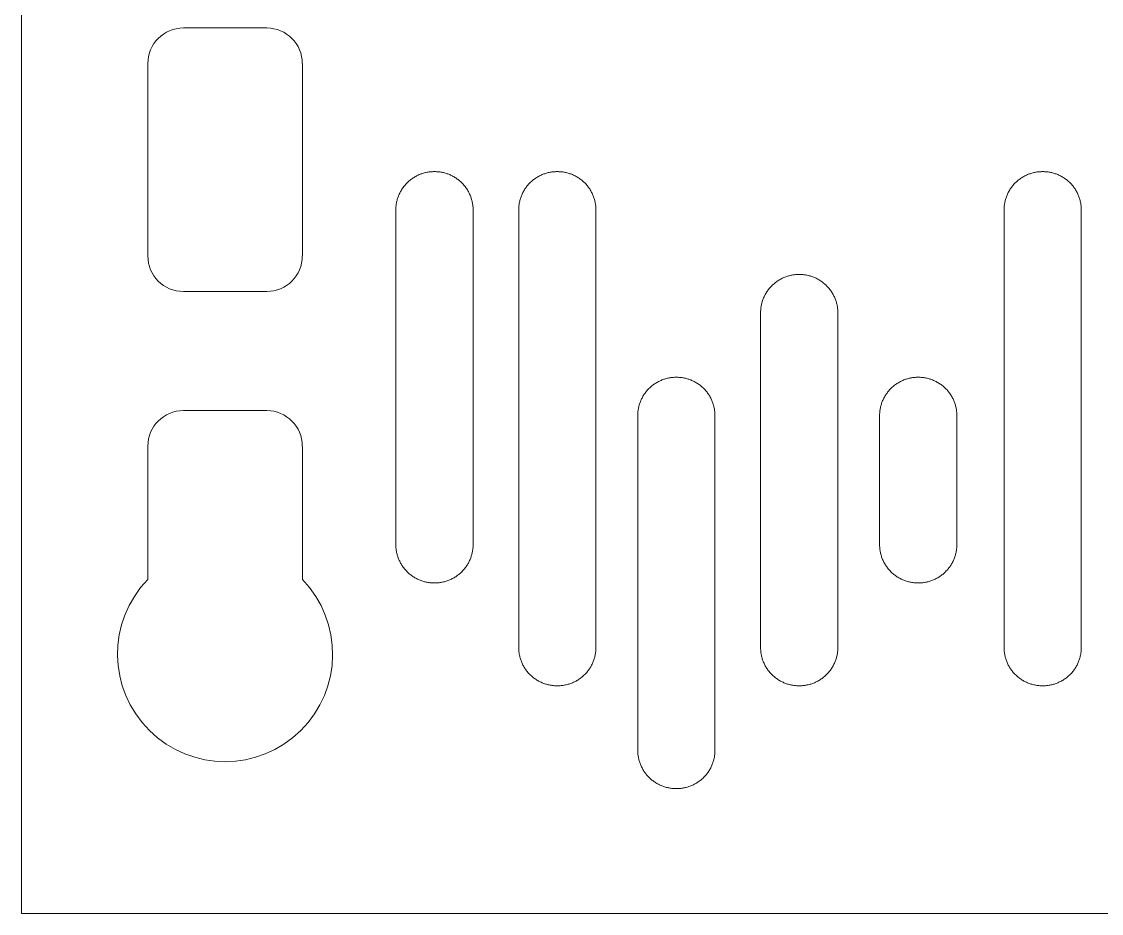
# Model space of a CAD drawing. Header units: metres. Extents: x -2538 to 7610, y -1082 to -498.
# Drawn here: x -194.4 to 86.8, y -1081.9 to -849.6 of the extents above; entities that cross this region are included whole.
import ezdxf

# ---------------------------------------------------------------- set-up
doc = ezdxf.new("R2010")
doc.units = ezdxf.units.M
doc.linetypes.add('AUSGEZOGEN', pattern=[0])
doc.layers.add('Standard', color=7, linetype='AUSGEZOGEN', lineweight=25)

# ---------------------------------------------------------------- blocks, each defined once
blk = doc.blocks.new('COMPLEXOBJECT_24')
at = {"layer": 'Standard', "color": 7, "linetype": 'AUSGEZOGEN', "lineweight": 13}
for p, q in [((-152.31, -851.29), (-130.58, -851.29)), ((-161.56, -910.67), (-161.56, -860.55)), ((-121.32, -860.55), (-121.32, -910.67)), ((-130.58, -919.93), (-152.31, -919.93))]:
    blk.add_line(p, q, dxfattribs=at)
for centre, start, end in [((-152.31, -860.55), 90, 180), ((-130.58, -860.55), 0, 90), ((-152.31, -910.67), 180, 270), ((-130.58, -910.67), 270, 0)]:
    blk.add_arc(centre, 9.25, start, end, dxfattribs=at)
blk = doc.blocks.new('COMPLEXOBJECT_25')
at = {"layer": 'Standard', "color": 7, "linetype": 'AUSGEZOGEN', "lineweight": 13}
for p, q in [((-152.31, -950.93), (-130.58, -950.93)), ((-161.56, -994.9), (-161.56, -960.19)), ((-121.32, -960.19), (-121.32, -994.9))]:
    blk.add_line(p, q, dxfattribs=at)
for centre, radius, start, end in [((-152.31, -960.19), 9.25, 90, 180), ((-130.58, -960.19), 9.25, 0, 90), ((-141.44, -1014.37), 28, 135.9367, 44.0633)]:
    blk.add_arc(centre, radius, start, end, dxfattribs=at)

msp = doc.modelspace()

# ---------------------------------------------------------------- linework, layer by layer
at = {"layer": 'Standard', "color": 7, "linetype": 'AUSGEZOGEN', "lineweight": 13}
for points in [[(-194.44, -1081.87), (367.56, -1081.87), (367.56, -519.87), (-194.44, -519.87), (-194.44, -1081.87)], [(-76.85, -985.82), (-76.85, -898.71), (-76.85, -898.48), (-76.86, -898.26), (-76.87, -898.04), (-76.89, -897.81), (-76.92, -897.58), (-76.94, -897.35), (-76.98, -897.12), (-77.02, -896.89), (-77.06, -896.65), (-77.12, -896.42), (-77.17, -896.19), (-77.24, -895.96), (-77.31, -895.72), (-77.38, -895.49), (-77.47, -895.26), (-77.55, -895.03), (-77.65, -894.8), (-77.75, -894.57), (-77.86, -894.34), (-77.97, -894.11), (-78.09, -893.89), (-78.21, -893.67), (-78.34, -893.45), (-78.48, -893.23), (-78.62, -893.02), (-78.77, -892.81), (-78.93, -892.61), (-79.09, -892.4), (-79.25, -892.21), (-79.42, -892.01), (-79.6, -891.82), (-79.78, -891.64), (-79.97, -891.46), (-80.16, -891.28), (-80.35, -891.11), (-80.55, -890.94), (-80.75, -890.78), (-80.96, -890.63), (-81.17, -890.48), (-81.38, -890.34), (-81.6, -890.2), (-81.81, -890.07), (-82.04, -889.94), (-82.26, -889.82), (-82.48, -889.71), (-82.71, -889.6), (-82.94, -889.5), (-83.17, -889.41), (-83.4, -889.32), (-83.63, -889.24), (-83.87, -889.16), (-84.1, -889.09), (-84.33, -889.03), (-84.57, -888.97), (-84.8, -888.92), (-85.03, -888.87), (-85.26, -888.83), (-85.49, -888.8), (-85.72, -888.77), (-85.95, -888.75), (-86.18, -888.73), (-86.41, -888.72), (-86.63, -888.71), (-86.85, -888.71), (-86.98, -888.71), (-87.2, -888.71), (-87.42, -888.72), (-87.65, -888.73), (-87.88, -888.75), (-88.1, -888.77), (-88.33, -888.8), (-88.56, -888.83), (-88.8, -888.87), (-89.03, -888.92), (-89.26, -888.97), (-89.49, -889.03), (-89.73, -889.09), (-89.96, -889.16), (-90.19, -889.24), (-90.43, -889.32), (-90.66, -889.41), (-90.89, -889.5), (-91.12, -889.6), (-91.34, -889.71), (-91.57, -889.82), (-91.79, -889.94), (-92.01, -890.07), (-92.23, -890.2), (-92.45, -890.34), (-92.66, -890.48), (-92.87, -890.63), (-93.08, -890.78), (-93.28, -890.94), (-93.48, -891.11), (-93.67, -891.28), (-93.86, -891.46), (-94.05, -891.64), (-94.23, -891.82), (-94.4, -892.01), (-94.57, -892.21), (-94.74, -892.4), (-94.9, -892.61), (-95.05, -892.81), (-95.2, -893.02), (-95.35, -893.23), (-95.48, -893.45), (-95.62, -893.67), (-95.74, -893.89), (-95.86, -894.11), (-95.97, -894.34), (-96.08, -894.57), (-96.18, -894.8), (-96.27, -895.03), (-96.36, -895.26), (-96.44, -895.49), (-96.52, -895.72), (-96.59, -895.96), (-96.65, -896.19), (-96.71, -896.42), (-96.76, -896.65), (-96.81, -896.89), (-96.85, -897.12), (-96.88, -897.35), (-96.91, -897.58), (-96.94, -897.81), (-96.95, -898.04), (-96.97, -898.26), (-96.97, -898.48), (-96.98, -898.71), (-96.98, -985.82), (-96.97, -986.04), (-96.97, -986.26), (-96.95, -986.49), (-96.94, -986.72), (-96.91, -986.94), (-96.88, -987.17), (-96.85, -987.41), (-96.81, -987.64), (-96.76, -987.87), (-96.71, -988.1), (-96.65, -988.34), (-96.59, -988.57), (-96.52, -988.8), (-96.44, -989.04), (-96.36, -989.27), (-96.27, -989.5), (-96.18, -989.73), (-96.08, -989.96), (-95.97, -990.19), (-95.86, -990.41), (-95.74, -990.63), (-95.62, -990.86), (-95.48, -991.07), (-95.35, -991.29), (-95.2, -991.5), (-95.05, -991.71), (-94.9, -991.92), (-94.74, -992.12), (-94.57, -992.32), (-94.4, -992.51), (-94.23, -992.7), (-94.05, -992.89), (-93.86, -993.07), (-93.67, -993.25), (-93.48, -993.42), (-93.28, -993.58), (-93.08, -993.74), (-92.87, -993.9), (-92.66, -994.04), (-92.45, -994.19), (-92.23, -994.33), (-92.01, -994.46), (-91.79, -994.58), (-91.57, -994.7), (-91.34, -994.81), (-91.12, -994.92), (-90.89, -995.02), (-90.66, -995.12), (-90.43, -995.2), (-90.19, -995.29), (-89.96, -995.36), (-89.73, -995.43), (-89.49, -995.5), (-89.26, -995.55), (-89.03, -995.61), (-88.8, -995.65), (-88.56, -995.69), (-88.33, -995.73), (-88.1, -995.75), (-87.88, -995.78), (-87.65, -995.8), (-87.42, -995.81), (-87.2, -995.82), (-86.98, -995.82), (-86.85, -995.82), (-86.63, -995.82), (-86.41, -995.81), (-86.18, -995.8), (-85.95, -995.78), (-85.72, -995.75), (-85.49, -995.73), (-85.26, -995.69), (-85.03, -995.65), (-84.8, -995.61), (-84.57, -995.55), (-84.33, -995.5), (-84.1, -995.43), (-83.87, -995.36), (-83.63, -995.29), (-83.4, -995.2), (-83.17, -995.12), (-82.94, -995.02), (-82.71, -994.92), (-82.48, -994.81), (-82.26, -994.7), (-82.04, -994.58), (-81.81, -994.46), (-81.6, -994.33), (-81.38, -994.19), (-81.17, -994.04), (-80.96, -993.9), (-80.75, -993.74), (-80.55, -993.58), (-80.35, -993.42), (-80.16, -993.25), (-79.97, -993.07), (-79.78, -992.89), (-79.6, -992.7), (-79.42, -992.51), (-79.25, -992.32), (-79.09, -992.12), (-78.93, -991.92), (-78.77, -991.71), (-78.62, -991.5), (-78.48, -991.29), (-78.34, -991.07), (-78.21, -990.86), (-78.09, -990.63), (-77.97, -990.41), (-77.86, -990.19), (-77.75, -989.96), (-77.65, -989.73), (-77.55, -989.5), (-77.47, -989.27), (-77.38, -989.04), (-77.31, -988.8), (-77.24, -988.57), (-77.17, -988.34), (-77.12, -988.1), (-77.06, -987.87), (-77.02, -987.64), (-76.98, -987.41), (-76.94, -987.17), (-76.92, -986.94), (-76.89, -986.72), (-76.87, -986.49), (-76.86, -986.26), (-76.85, -986.04), (-76.85, -985.82)], [(-44.85, -1012.6), (-44.85, -898.71), (-44.85, -898.48), (-44.86, -898.26), (-44.87, -898.04), (-44.89, -897.81), (-44.92, -897.58), (-44.94, -897.35), (-44.98, -897.12), (-45.02, -896.89), (-45.06, -896.65), (-45.12, -896.42), (-45.17, -896.19), (-45.24, -895.96), (-45.31, -895.72), (-45.38, -895.49), (-45.47, -895.26), (-45.55, -895.03), (-45.65, -894.8), (-45.75, -894.57), (-45.86, -894.34), (-45.97, -894.11), (-46.09, -893.89), (-46.21, -893.67), (-46.34, -893.45), (-46.48, -893.23), (-46.62, -893.02), (-46.77, -892.81), (-46.93, -892.61), (-47.09, -892.4), (-47.25, -892.21), (-47.42, -892.01), (-47.6, -891.82), (-47.78, -891.64), (-47.97, -891.46), (-48.16, -891.28), (-48.35, -891.11), (-48.55, -890.94), (-48.75, -890.78), (-48.96, -890.63), (-49.17, -890.48), (-49.38, -890.34), (-49.6, -890.2), (-49.81, -890.07), (-50.04, -889.94), (-50.26, -889.82), (-50.48, -889.71), (-50.71, -889.6), (-50.94, -889.5), (-51.17, -889.41), (-51.4, -889.32), (-51.63, -889.24), (-51.87, -889.16), (-52.1, -889.09), (-52.33, -889.03), (-52.57, -888.97), (-52.8, -888.92), (-53.03, -888.87), (-53.26, -888.83), (-53.49, -888.8), (-53.72, -888.77), (-53.95, -888.75), (-54.18, -888.73), (-54.41, -888.72), (-54.63, -888.71), (-54.85, -888.71), (-54.98, -888.71), (-55.2, -888.71), (-55.42, -888.72), (-55.65, -888.73), (-55.88, -888.75), (-56.1, -888.77), (-56.33, -888.8), (-56.56, -888.83), (-56.8, -888.87), (-57.03, -888.92), (-57.26, -888.97), (-57.49, -889.03), (-57.73, -889.09), (-57.96, -889.16), (-58.19, -889.24), (-58.43, -889.32), (-58.66, -889.41), (-58.89, -889.5), (-59.12, -889.6), (-59.34, -889.71), (-59.57, -889.82), (-59.79, -889.94), (-60.01, -890.07), (-60.23, -890.2), (-60.45, -890.34), (-60.66, -890.48), (-60.87, -890.63), (-61.08, -890.78), (-61.28, -890.94), (-61.48, -891.11), (-61.67, -891.28), (-61.86, -891.46), (-62.05, -891.64), (-62.23, -891.82), (-62.4, -892.01), (-62.57, -892.21), (-62.74, -892.4), (-62.9, -892.61), (-63.05, -892.81), (-63.2, -893.02), (-63.35, -893.23), (-63.48, -893.45), (-63.62, -893.67), (-63.74, -893.89), (-63.86, -894.11), (-63.97, -894.34), (-64.08, -894.57), (-64.18, -894.8), (-64.27, -895.03), (-64.36, -895.26), (-64.44, -895.49), (-64.52, -895.72), (-64.59, -895.96), (-64.65, -896.19), (-64.71, -896.42), (-64.76, -896.65), (-64.81, -896.89), (-64.85, -897.12), (-64.88, -897.35), (-64.91, -897.58), (-64.94, -897.81), (-64.95, -898.04), (-64.97, -898.26), (-64.97, -898.48), (-64.98, -898.71), (-64.98, -1012.6), (-64.97, -1012.82), (-64.97, -1013.04), (-64.95, -1013.27), (-64.94, -1013.49), (-64.91, -1013.72), (-64.88, -1013.95), (-64.85, -1014.18), (-64.81, -1014.42), (-64.76, -1014.65), (-64.71, -1014.88), (-64.65, -1015.11), (-64.59, -1015.35), (-64.52, -1015.58), (-64.44, -1015.81), (-64.36, -1016.05), (-64.27, -1016.28), (-64.18, -1016.51), (-64.08, -1016.74), (-63.97, -1016.96), (-63.86, -1017.19), (-63.74, -1017.41), (-63.62, -1017.63), (-63.48, -1017.85), (-63.35, -1018.07), (-63.2, -1018.28), (-63.05, -1018.49), (-62.9, -1018.7), (-62.74, -1018.9), (-62.57, -1019.1), (-62.4, -1019.29), (-62.23, -1019.48), (-62.05, -1019.67), (-61.86, -1019.85), (-61.67, -1020.02), (-61.48, -1020.19), (-61.28, -1020.36), (-61.08, -1020.52), (-60.87, -1020.67), (-60.66, -1020.82), (-60.45, -1020.97), (-60.23, -1021.1), (-60.01, -1021.23), (-59.79, -1021.36), (-59.57, -1021.48), (-59.34, -1021.59), (-59.12, -1021.7), (-58.89, -1021.8), (-58.66, -1021.89), (-58.43, -1021.98), (-58.19, -1022.06), (-57.96, -1022.14), (-57.73, -1022.21), (-57.49, -1022.27), (-57.26, -1022.33), (-57.03, -1022.38), (-56.8, -1022.43), (-56.56, -1022.47), (-56.33, -1022.5), (-56.1, -1022.53), (-55.88, -1022.56), (-55.65, -1022.57), (-55.42, -1022.59), (-55.2, -1022.59), (-54.98, -1022.6), (-54.85, -1022.6), (-54.63, -1022.59), (-54.41, -1022.59), (-54.18, -1022.57), (-53.95, -1022.56), (-53.72, -1022.53), (-53.49, -1022.5), (-53.26, -1022.47), (-53.03, -1022.43), (-52.8, -1022.38), (-52.57, -1022.33), (-52.33, -1022.27), (-52.1, -1022.21), (-51.87, -1022.14), (-51.63, -1022.06), (-51.4, -1021.98), (-51.17, -1021.89), (-50.94, -1021.8), (-50.71, -1021.7), (-50.48, -1021.59), (-50.26, -1021.48), (-50.04, -1021.36), (-49.81, -1021.23), (-49.6, -1021.1), (-49.38, -1020.97), (-49.17, -1020.82), (-48.96, -1020.67), (-48.75, -1020.52), (-48.55, -1020.36), (-48.35, -1020.19), (-48.16, -1020.02), (-47.97, -1019.85), (-47.78, -1019.67), (-47.6, -1019.48), (-47.42, -1019.29), (-47.25, -1019.1), (-47.09, -1018.9), (-46.93, -1018.7), (-46.77, -1018.49), (-46.62, -1018.28), (-46.48, -1018.07), (-46.34, -1017.85), (-46.21, -1017.63), (-46.09, -1017.41), (-45.97, -1017.19), (-45.86, -1016.96), (-45.75, -1016.74), (-45.65, -1016.51), (-45.55, -1016.28), (-45.47, -1016.05), (-45.38, -1015.81), (-45.31, -1015.58), (-45.24, -1015.35), (-45.17, -1015.11), (-45.12, -1014.88), (-45.06, -1014.65), (-45.02, -1014.42), (-44.98, -1014.18), (-44.94, -1013.95), (-44.92, -1013.72), (-44.89, -1013.49), (-44.87, -1013.27), (-44.86, -1013.04), (-44.85, -1012.82), (-44.85, -1012.6)], [(81.56, -1012.6), (81.56, -898.71), (81.55, -898.48), (81.55, -898.26), (81.53, -898.04), (81.52, -897.81), (81.49, -897.58), (81.46, -897.35), (81.43, -897.12), (81.39, -896.89), (81.34, -896.65), (81.29, -896.42), (81.24, -896.19), (81.17, -895.96), (81.1, -895.72), (81.03, -895.49), (80.94, -895.26), (80.86, -895.03), (80.76, -894.8), (80.66, -894.57), (80.55, -894.34), (80.44, -894.11), (80.32, -893.89), (80.2, -893.67), (80.06, -893.45), (79.93, -893.23), (79.78, -893.02), (79.64, -892.81), (79.48, -892.61), (79.32, -892.4), (79.16, -892.21), (78.98, -892.01), (78.81, -891.82), (78.63, -891.64), (78.44, -891.46), (78.25, -891.28), (78.06, -891.11), (77.86, -890.94), (77.66, -890.78), (77.45, -890.63), (77.24, -890.48), (77.03, -890.34), (76.81, -890.2), (76.59, -890.07), (76.37, -889.94), (76.15, -889.82), (75.92, -889.71), (75.7, -889.6), (75.47, -889.5), (75.24, -889.41), (75.01, -889.32), (74.77, -889.24), (74.54, -889.16), (74.31, -889.09), (74.08, -889.03), (73.84, -888.97), (73.61, -888.92), (73.38, -888.87), (73.15, -888.83), (72.91, -888.8), (72.68, -888.77), (72.46, -888.75), (72.23, -888.73), (72, -888.72), (71.78, -888.71), (71.56, -888.71), (71.43, -888.71), (71.21, -888.71), (70.99, -888.72), (70.76, -888.73), (70.53, -888.75), (70.31, -888.77), (70.08, -888.8), (69.84, -888.83), (69.61, -888.87), (69.38, -888.92), (69.15, -888.97), (68.91, -889.03), (68.68, -889.09), (68.45, -889.16), (68.21, -889.24), (67.98, -889.32), (67.75, -889.41), (67.52, -889.5), (67.29, -889.6), (67.06, -889.71), (66.84, -889.82), (66.62, -889.94), (66.39, -890.07), (66.18, -890.2), (65.96, -890.34), (65.75, -890.48), (65.54, -890.63), (65.33, -890.78), (65.13, -890.94), (64.93, -891.11), (64.74, -891.28), (64.55, -891.46), (64.36, -891.64), (64.18, -891.82), (64, -892.01), (63.83, -892.21), (63.67, -892.4), (63.51, -892.61), (63.35, -892.81), (63.21, -893.02), (63.06, -893.23), (62.93, -893.45), (62.79, -893.67), (62.67, -893.89), (62.55, -894.11), (62.44, -894.34), (62.33, -894.57), (62.23, -894.8), (62.13, -895.03), (62.05, -895.26), (61.96, -895.49), (61.89, -895.72), (61.82, -895.96), (61.75, -896.19), (61.7, -896.42), (61.65, -896.65), (61.6, -896.89), (61.56, -897.12), (61.52, -897.35), (61.5, -897.58), (61.47, -897.81), (61.45, -898.04), (61.44, -898.26), (61.43, -898.48), (61.43, -898.71), (61.43, -1012.6), (61.43, -1012.82), (61.44, -1013.04), (61.45, -1013.27), (61.47, -1013.49), (61.5, -1013.72), (61.52, -1013.95), (61.56, -1014.18), (61.6, -1014.42), (61.65, -1014.65), (61.7, -1014.88), (61.75, -1015.11), (61.82, -1015.35), (61.89, -1015.58), (61.96, -1015.81), (62.05, -1016.05), (62.13, -1016.28), (62.23, -1016.51), (62.33, -1016.74), (62.44, -1016.96), (62.55, -1017.19), (62.67, -1017.41), (62.79, -1017.63), (62.93, -1017.85), (63.06, -1018.07), (63.21, -1018.28), (63.35, -1018.49), (63.51, -1018.7), (63.67, -1018.9), (63.83, -1019.1), (64, -1019.29), (64.18, -1019.48), (64.36, -1019.67), (64.55, -1019.85), (64.74, -1020.02), (64.93, -1020.19), (65.13, -1020.36), (65.33, -1020.52), (65.54, -1020.67), (65.75, -1020.82), (65.96, -1020.97), (66.18, -1021.1), (66.39, -1021.23), (66.62, -1021.36), (66.84, -1021.48), (67.06, -1021.59), (67.29, -1021.7), (67.52, -1021.8), (67.75, -1021.89), (67.98, -1021.98), (68.21, -1022.06), (68.45, -1022.14), (68.68, -1022.21), (68.91, -1022.27), (69.15, -1022.33), (69.38, -1022.38), (69.61, -1022.43), (69.84, -1022.47), (70.08, -1022.5), (70.31, -1022.53), (70.53, -1022.56), (70.76, -1022.57), (70.99, -1022.59), (71.21, -1022.59), (71.43, -1022.6), (71.56, -1022.6), (71.78, -1022.59), (72, -1022.59), (72.23, -1022.57), (72.46, -1022.56), (72.68, -1022.53), (72.91, -1022.5), (73.15, -1022.47), (73.38, -1022.43), (73.61, -1022.38), (73.84, -1022.33), (74.08, -1022.27), (74.31, -1022.21), (74.54, -1022.14), (74.77, -1022.06), (75.01, -1021.98), (75.24, -1021.89), (75.47, -1021.8), (75.7, -1021.7), (75.92, -1021.59), (76.15, -1021.48), (76.37, -1021.36), (76.59, -1021.23), (76.81, -1021.1), (77.03, -1020.97), (77.24, -1020.82), (77.45, -1020.67), (77.66, -1020.52), (77.86, -1020.36), (78.06, -1020.19), (78.25, -1020.02), (78.44, -1019.85), (78.63, -1019.67), (78.81, -1019.48), (78.98, -1019.29), (79.16, -1019.1), (79.32, -1018.9), (79.48, -1018.7), (79.64, -1018.49), (79.78, -1018.28), (79.93, -1018.07), (80.06, -1017.85), (80.2, -1017.63), (80.32, -1017.41), (80.44, -1017.19), (80.55, -1016.96), (80.66, -1016.74), (80.76, -1016.51), (80.86, -1016.28), (80.94, -1016.05), (81.03, -1015.81), (81.1, -1015.58), (81.17, -1015.35), (81.24, -1015.11), (81.29, -1014.88), (81.34, -1014.65), (81.39, -1014.42), (81.43, -1014.18), (81.46, -1013.95), (81.49, -1013.72), (81.52, -1013.49), (81.53, -1013.27), (81.55, -1013.04), (81.55, -1012.82), (81.56, -1012.6)], [(18.15, -1012.6), (18.15, -925.48), (18.15, -925.26), (18.14, -925.04), (18.13, -924.81), (18.11, -924.59), (18.08, -924.36), (18.06, -924.13), (18.02, -923.9), (17.98, -923.66), (17.94, -923.43), (17.88, -923.2), (17.83, -922.97), (17.76, -922.73), (17.69, -922.5), (17.62, -922.27), (17.53, -922.03), (17.45, -921.8), (17.35, -921.57), (17.25, -921.34), (17.14, -921.12), (17.03, -920.89), (16.91, -920.67), (16.79, -920.45), (16.66, -920.23), (16.52, -920.01), (16.38, -919.8), (16.23, -919.59), (16.07, -919.38), (15.91, -919.18), (15.75, -918.98), (15.58, -918.79), (15.4, -918.6), (15.22, -918.41), (15.03, -918.23), (14.84, -918.06), (14.65, -917.89), (14.45, -917.72), (14.25, -917.56), (14.04, -917.41), (13.83, -917.26), (13.62, -917.11), (13.4, -916.98), (13.19, -916.85), (12.96, -916.72), (12.74, -916.6), (12.52, -916.49), (12.29, -916.38), (12.06, -916.28), (11.83, -916.19), (11.6, -916.1), (11.37, -916.02), (11.13, -915.94), (10.9, -915.87), (10.67, -915.81), (10.43, -915.75), (10.2, -915.7), (9.97, -915.65), (9.74, -915.61), (9.51, -915.58), (9.28, -915.55), (9.05, -915.52), (8.82, -915.51), (8.59, -915.49), (8.37, -915.49), (8.15, -915.48), (8.02, -915.48), (7.8, -915.49), (7.58, -915.49), (7.35, -915.51), (7.12, -915.52), (6.9, -915.55), (6.67, -915.58), (6.44, -915.61), (6.2, -915.65), (5.97, -915.7), (5.74, -915.75), (5.51, -915.81), (5.27, -915.87), (5.04, -915.94), (4.81, -916.02), (4.57, -916.1), (4.34, -916.19), (4.11, -916.28), (3.88, -916.38), (3.66, -916.49), (3.43, -916.6), (3.21, -916.72), (2.99, -916.85), (2.77, -916.98), (2.55, -917.11), (2.34, -917.26), (2.13, -917.41), (1.92, -917.56), (1.72, -917.72), (1.52, -917.89), (1.33, -918.06), (1.14, -918.23), (0.95, -918.41), (0.77, -918.6), (0.6, -918.79), (0.43, -918.98), (0.26, -919.18), (0.1, -919.38), (-0.05, -919.59), (-0.2, -919.8), (-0.35, -920.01), (-0.48, -920.23), (-0.62, -920.45), (-0.74, -920.67), (-0.86, -920.89), (-0.97, -921.12), (-1.08, -921.34), (-1.18, -921.57), (-1.27, -921.8), (-1.36, -922.03), (-1.44, -922.27), (-1.52, -922.5), (-1.59, -922.73), (-1.65, -922.97), (-1.71, -923.2), (-1.76, -923.43), (-1.81, -923.66), (-1.85, -923.9), (-1.88, -924.13), (-1.91, -924.36), (-1.94, -924.59), (-1.95, -924.81), (-1.97, -925.04), (-1.97, -925.26), (-1.98, -925.48), (-1.98, -1012.6), (-1.97, -1012.82), (-1.97, -1013.04), (-1.95, -1013.27), (-1.94, -1013.49), (-1.91, -1013.72), (-1.88, -1013.95), (-1.85, -1014.18), (-1.81, -1014.42), (-1.76, -1014.65), (-1.71, -1014.88), (-1.65, -1015.11), (-1.59, -1015.35), (-1.52, -1015.58), (-1.44, -1015.81), (-1.36, -1016.05), (-1.27, -1016.28), (-1.18, -1016.51), (-1.08, -1016.74), (-0.97, -1016.96), (-0.86, -1017.19), (-0.74, -1017.41), (-0.62, -1017.63), (-0.48, -1017.85), (-0.35, -1018.07), (-0.2, -1018.28), (-0.05, -1018.49), (0.1, -1018.7), (0.26, -1018.9), (0.43, -1019.1), (0.6, -1019.29), (0.77, -1019.48), (0.95, -1019.67), (1.14, -1019.85), (1.33, -1020.02), (1.52, -1020.19), (1.72, -1020.36), (1.92, -1020.52), (2.13, -1020.67), (2.34, -1020.82), (2.55, -1020.97), (2.77, -1021.1), (2.99, -1021.23), (3.21, -1021.36), (3.43, -1021.48), (3.66, -1021.59), (3.88, -1021.7), (4.11, -1021.8), (4.34, -1021.89), (4.57, -1021.98), (4.81, -1022.06), (5.04, -1022.14), (5.27, -1022.21), (5.51, -1022.27), (5.74, -1022.33), (5.97, -1022.38), (6.2, -1022.43), (6.44, -1022.47), (6.67, -1022.5), (6.9, -1022.53), (7.12, -1022.56), (7.35, -1022.57), (7.58, -1022.59), (7.8, -1022.59), (8.02, -1022.6), (8.15, -1022.6), (8.37, -1022.59), (8.59, -1022.59), (8.82, -1022.57), (9.05, -1022.56), (9.28, -1022.53), (9.51, -1022.5), (9.74, -1022.47), (9.97, -1022.43), (10.2, -1022.38), (10.43, -1022.33), (10.67, -1022.27), (10.9, -1022.21), (11.13, -1022.14), (11.37, -1022.06), (11.6, -1021.98), (11.83, -1021.89), (12.06, -1021.8), (12.29, -1021.7), (12.52, -1021.59), (12.74, -1021.48), (12.96, -1021.36), (13.19, -1021.23), (13.4, -1021.1), (13.62, -1020.97), (13.83, -1020.82), (14.04, -1020.67), (14.25, -1020.52), (14.45, -1020.36), (14.65, -1020.19), (14.84, -1020.02), (15.03, -1019.85), (15.22, -1019.67), (15.4, -1019.48), (15.58, -1019.29), (15.75, -1019.1), (15.91, -1018.9), (16.07, -1018.7), (16.23, -1018.49), (16.38, -1018.28), (16.52, -1018.07), (16.66, -1017.85), (16.79, -1017.63), (16.91, -1017.41), (17.03, -1017.19), (17.14, -1016.96), (17.25, -1016.74), (17.35, -1016.51), (17.45, -1016.28), (17.53, -1016.05), (17.62, -1015.81), (17.69, -1015.58), (17.76, -1015.35), (17.83, -1015.11), (17.88, -1014.88), (17.94, -1014.65), (17.98, -1014.42), (18.02, -1014.18), (18.06, -1013.95), (18.08, -1013.72), (18.11, -1013.49), (18.13, -1013.27), (18.14, -1013.04), (18.15, -1012.82), (18.15, -1012.6)], [(-13.85, -1039.37), (-13.85, -952.26), (-13.85, -952.04), (-13.86, -951.82), (-13.87, -951.59), (-13.89, -951.36), (-13.92, -951.14), (-13.94, -950.91), (-13.98, -950.67), (-14.02, -950.44), (-14.06, -950.21), (-14.12, -949.98), (-14.17, -949.74), (-14.24, -949.51), (-14.31, -949.28), (-14.38, -949.04), (-14.47, -948.81), (-14.55, -948.58), (-14.65, -948.35), (-14.75, -948.12), (-14.86, -947.89), (-14.97, -947.67), (-15.09, -947.45), (-15.21, -947.22), (-15.34, -947.01), (-15.48, -946.79), (-15.62, -946.58), (-15.77, -946.37), (-15.93, -946.16), (-16.09, -945.96), (-16.25, -945.76), (-16.42, -945.57), (-16.6, -945.38), (-16.78, -945.19), (-16.97, -945.01), (-17.16, -944.83), (-17.35, -944.66), (-17.55, -944.5), (-17.75, -944.34), (-17.96, -944.18), (-18.17, -944.04), (-18.38, -943.89), (-18.6, -943.76), (-18.81, -943.62), (-19.04, -943.5), (-19.26, -943.38), (-19.48, -943.27), (-19.71, -943.16), (-19.94, -943.06), (-20.17, -942.96), (-20.4, -942.88), (-20.63, -942.79), (-20.87, -942.72), (-21.1, -942.65), (-21.33, -942.58), (-21.57, -942.53), (-21.8, -942.48), (-22.03, -942.43), (-22.26, -942.39), (-22.49, -942.35), (-22.72, -942.33), (-22.95, -942.3), (-23.18, -942.28), (-23.41, -942.27), (-23.63, -942.26), (-23.85, -942.26), (-23.98, -942.26), (-24.2, -942.26), (-24.42, -942.27), (-24.65, -942.28), (-24.88, -942.3), (-25.1, -942.33), (-25.33, -942.35), (-25.56, -942.39), (-25.8, -942.43), (-26.03, -942.48), (-26.26, -942.53), (-26.49, -942.58), (-26.73, -942.65), (-26.96, -942.72), (-27.19, -942.79), (-27.43, -942.88), (-27.66, -942.96), (-27.89, -943.06), (-28.12, -943.16), (-28.34, -943.27), (-28.57, -943.38), (-28.79, -943.5), (-29.01, -943.62), (-29.23, -943.76), (-29.45, -943.89), (-29.66, -944.04), (-29.87, -944.18), (-30.08, -944.34), (-30.28, -944.5), (-30.48, -944.66), (-30.67, -944.83), (-30.86, -945.01), (-31.05, -945.19), (-31.23, -945.38), (-31.4, -945.57), (-31.57, -945.76), (-31.74, -945.96), (-31.9, -946.16), (-32.05, -946.37), (-32.2, -946.58), (-32.35, -946.79), (-32.48, -947.01), (-32.62, -947.22), (-32.74, -947.45), (-32.86, -947.67), (-32.97, -947.89), (-33.08, -948.12), (-33.18, -948.35), (-33.27, -948.58), (-33.36, -948.81), (-33.44, -949.04), (-33.52, -949.28), (-33.59, -949.51), (-33.65, -949.74), (-33.71, -949.98), (-33.76, -950.21), (-33.81, -950.44), (-33.85, -950.67), (-33.88, -950.91), (-33.91, -951.14), (-33.94, -951.36), (-33.95, -951.59), (-33.97, -951.82), (-33.97, -952.04), (-33.98, -952.26), (-33.98, -1039.37), (-33.97, -1039.6), (-33.97, -1039.82), (-33.95, -1040.04), (-33.94, -1040.27), (-33.91, -1040.5), (-33.88, -1040.73), (-33.85, -1040.96), (-33.81, -1041.19), (-33.76, -1041.43), (-33.71, -1041.66), (-33.65, -1041.89), (-33.59, -1042.13), (-33.52, -1042.36), (-33.44, -1042.59), (-33.36, -1042.82), (-33.27, -1043.05), (-33.18, -1043.28), (-33.08, -1043.51), (-32.97, -1043.74), (-32.86, -1043.97), (-32.74, -1044.19), (-32.62, -1044.41), (-32.48, -1044.63), (-32.35, -1044.85), (-32.2, -1045.06), (-32.05, -1045.27), (-31.9, -1045.47), (-31.74, -1045.68), (-31.57, -1045.87), (-31.4, -1046.07), (-31.23, -1046.26), (-31.05, -1046.44), (-30.86, -1046.63), (-30.67, -1046.8), (-30.48, -1046.97), (-30.28, -1047.14), (-30.08, -1047.3), (-29.87, -1047.45), (-29.66, -1047.6), (-29.45, -1047.74), (-29.23, -1047.88), (-29.01, -1048.01), (-28.79, -1048.14), (-28.57, -1048.26), (-28.34, -1048.37), (-28.12, -1048.48), (-27.89, -1048.58), (-27.66, -1048.67), (-27.43, -1048.76), (-27.19, -1048.84), (-26.96, -1048.92), (-26.73, -1048.99), (-26.49, -1049.05), (-26.26, -1049.11), (-26.03, -1049.16), (-25.8, -1049.21), (-25.56, -1049.25), (-25.33, -1049.28), (-25.1, -1049.31), (-24.88, -1049.33), (-24.65, -1049.35), (-24.42, -1049.36), (-24.2, -1049.37), (-23.98, -1049.37), (-23.85, -1049.37), (-23.63, -1049.37), (-23.41, -1049.36), (-23.18, -1049.35), (-22.95, -1049.33), (-22.72, -1049.31), (-22.49, -1049.28), (-22.26, -1049.25), (-22.03, -1049.21), (-21.8, -1049.16), (-21.57, -1049.11), (-21.33, -1049.05), (-21.1, -1048.99), (-20.87, -1048.92), (-20.63, -1048.84), (-20.4, -1048.76), (-20.17, -1048.67), (-19.94, -1048.58), (-19.71, -1048.48), (-19.48, -1048.37), (-19.26, -1048.26), (-19.04, -1048.14), (-18.81, -1048.01), (-18.6, -1047.88), (-18.38, -1047.74), (-18.17, -1047.6), (-17.96, -1047.45), (-17.75, -1047.3), (-17.55, -1047.14), (-17.35, -1046.97), (-17.16, -1046.8), (-16.97, -1046.63), (-16.78, -1046.44), (-16.6, -1046.26), (-16.42, -1046.07), (-16.25, -1045.87), (-16.09, -1045.68), (-15.93, -1045.47), (-15.77, -1045.27), (-15.62, -1045.06), (-15.48, -1044.85), (-15.34, -1044.63), (-15.21, -1044.41), (-15.09, -1044.19), (-14.97, -1043.97), (-14.86, -1043.74), (-14.75, -1043.51), (-14.65, -1043.28), (-14.55, -1043.05), (-14.47, -1042.82), (-14.38, -1042.59), (-14.31, -1042.36), (-14.24, -1042.13), (-14.17, -1041.89), (-14.12, -1041.66), (-14.06, -1041.43), (-14.02, -1041.19), (-13.98, -1040.96), (-13.94, -1040.73), (-13.92, -1040.5), (-13.89, -1040.27), (-13.87, -1040.04), (-13.86, -1039.82), (-13.85, -1039.6), (-13.85, -1039.37)], [(49.15, -985.82), (49.15, -952.26), (49.15, -952.04), (49.14, -951.82), (49.13, -951.59), (49.11, -951.36), (49.08, -951.14), (49.06, -950.91), (49.02, -950.67), (48.98, -950.44), (48.94, -950.21), (48.88, -949.98), (48.83, -949.74), (48.76, -949.51), (48.69, -949.28), (48.62, -949.04), (48.53, -948.81), (48.45, -948.58), (48.35, -948.35), (48.25, -948.12), (48.14, -947.89), (48.03, -947.67), (47.91, -947.45), (47.79, -947.22), (47.66, -947.01), (47.52, -946.79), (47.38, -946.58), (47.23, -946.37), (47.07, -946.16), (46.91, -945.96), (46.75, -945.76), (46.58, -945.57), (46.4, -945.38), (46.22, -945.19), (46.03, -945.01), (45.84, -944.83), (45.65, -944.66), (45.45, -944.5), (45.25, -944.34), (45.04, -944.18), (44.83, -944.04), (44.62, -943.89), (44.4, -943.76), (44.19, -943.62), (43.96, -943.5), (43.74, -943.38), (43.52, -943.27), (43.29, -943.16), (43.06, -943.06), (42.83, -942.96), (42.6, -942.88), (42.37, -942.79), (42.13, -942.72), (41.9, -942.65), (41.67, -942.58), (41.43, -942.53), (41.2, -942.48), (40.97, -942.43), (40.74, -942.39), (40.51, -942.35), (40.28, -942.33), (40.05, -942.3), (39.82, -942.28), (39.59, -942.27), (39.37, -942.26), (39.15, -942.26), (39.02, -942.26), (38.8, -942.26), (38.58, -942.27), (38.35, -942.28), (38.12, -942.3), (37.9, -942.33), (37.67, -942.35), (37.44, -942.39), (37.2, -942.43), (36.97, -942.48), (36.74, -942.53), (36.51, -942.58), (36.27, -942.65), (36.04, -942.72), (35.81, -942.79), (35.57, -942.88), (35.34, -942.96), (35.11, -943.06), (34.88, -943.16), (34.66, -943.27), (34.43, -943.38), (34.21, -943.5), (33.99, -943.62), (33.77, -943.76), (33.55, -943.89), (33.34, -944.04), (33.13, -944.18), (32.92, -944.34), (32.72, -944.5), (32.52, -944.66), (32.33, -944.83), (32.14, -945.01), (31.95, -945.19), (31.77, -945.38), (31.6, -945.57), (31.43, -945.76), (31.26, -945.96), (31.1, -946.16), (30.95, -946.37), (30.8, -946.58), (30.65, -946.79), (30.52, -947.01), (30.38, -947.22), (30.26, -947.45), (30.14, -947.67), (30.03, -947.89), (29.92, -948.12), (29.82, -948.35), (29.73, -948.58), (29.64, -948.81), (29.56, -949.04), (29.48, -949.28), (29.41, -949.51), (29.35, -949.74), (29.29, -949.98), (29.24, -950.21), (29.19, -950.44), (29.15, -950.67), (29.12, -950.91), (29.09, -951.14), (29.06, -951.36), (29.05, -951.59), (29.03, -951.82), (29.03, -952.04), (29.02, -952.26), (29.02, -985.82), (29.03, -986.04), (29.03, -986.26), (29.05, -986.49), (29.06, -986.72), (29.09, -986.94), (29.12, -987.17), (29.15, -987.41), (29.19, -987.64), (29.24, -987.87), (29.29, -988.1), (29.35, -988.34), (29.41, -988.57), (29.48, -988.8), (29.56, -989.04), (29.64, -989.27), (29.73, -989.5), (29.82, -989.73), (29.92, -989.96), (30.03, -990.19), (30.14, -990.41), (30.26, -990.63), (30.38, -990.86), (30.52, -991.07), (30.65, -991.29), (30.8, -991.5), (30.95, -991.71), (31.1, -991.92), (31.26, -992.12), (31.43, -992.32), (31.6, -992.51), (31.77, -992.7), (31.95, -992.89), (32.14, -993.07), (32.33, -993.25), (32.52, -993.42), (32.72, -993.58), (32.92, -993.74), (33.13, -993.9), (33.34, -994.04), (33.55, -994.19), (33.77, -994.33), (33.99, -994.46), (34.21, -994.58), (34.43, -994.7), (34.66, -994.81), (34.88, -994.92), (35.11, -995.02), (35.34, -995.12), (35.57, -995.2), (35.81, -995.29), (36.04, -995.36), (36.27, -995.43), (36.51, -995.5), (36.74, -995.55), (36.97, -995.61), (37.2, -995.65), (37.44, -995.69), (37.67, -995.73), (37.9, -995.75), (38.12, -995.78), (38.35, -995.8), (38.58, -995.81), (38.8, -995.82), (39.02, -995.82), (39.15, -995.82), (39.37, -995.82), (39.59, -995.81), (39.82, -995.8), (40.05, -995.78), (40.28, -995.75), (40.51, -995.73), (40.74, -995.69), (40.97, -995.65), (41.2, -995.61), (41.43, -995.55), (41.67, -995.5), (41.9, -995.43), (42.13, -995.36), (42.37, -995.29), (42.6, -995.2), (42.83, -995.12), (43.06, -995.02), (43.29, -994.92), (43.52, -994.81), (43.74, -994.7), (43.96, -994.58), (44.19, -994.46), (44.4, -994.33), (44.62, -994.19), (44.83, -994.04), (45.04, -993.9), (45.25, -993.74), (45.45, -993.58), (45.65, -993.42), (45.84, -993.25), (46.03, -993.07), (46.22, -992.89), (46.4, -992.7), (46.58, -992.51), (46.75, -992.32), (46.91, -992.12), (47.07, -991.92), (47.23, -991.71), (47.38, -991.5), (47.52, -991.29), (47.66, -991.07), (47.79, -990.86), (47.91, -990.63), (48.03, -990.41), (48.14, -990.19), (48.25, -989.96), (48.35, -989.73), (48.45, -989.5), (48.53, -989.27), (48.62, -989.04), (48.69, -988.8), (48.76, -988.57), (48.83, -988.34), (48.88, -988.1), (48.94, -987.87), (48.98, -987.64), (49.02, -987.41), (49.06, -987.17), (49.08, -986.94), (49.11, -986.72), (49.13, -986.49), (49.14, -986.26), (49.15, -986.04), (49.15, -985.82)]]:
    msp.add_lwpolyline(points, close=True, dxfattribs=at)

# ---------------------------------------------------------------- block references
for name in ['COMPLEXOBJECT_24', 'COMPLEXOBJECT_25']:
    msp.add_blockref(name, (0, 0), dxfattribs=at)

doc.saveas('drawing.dxf')
